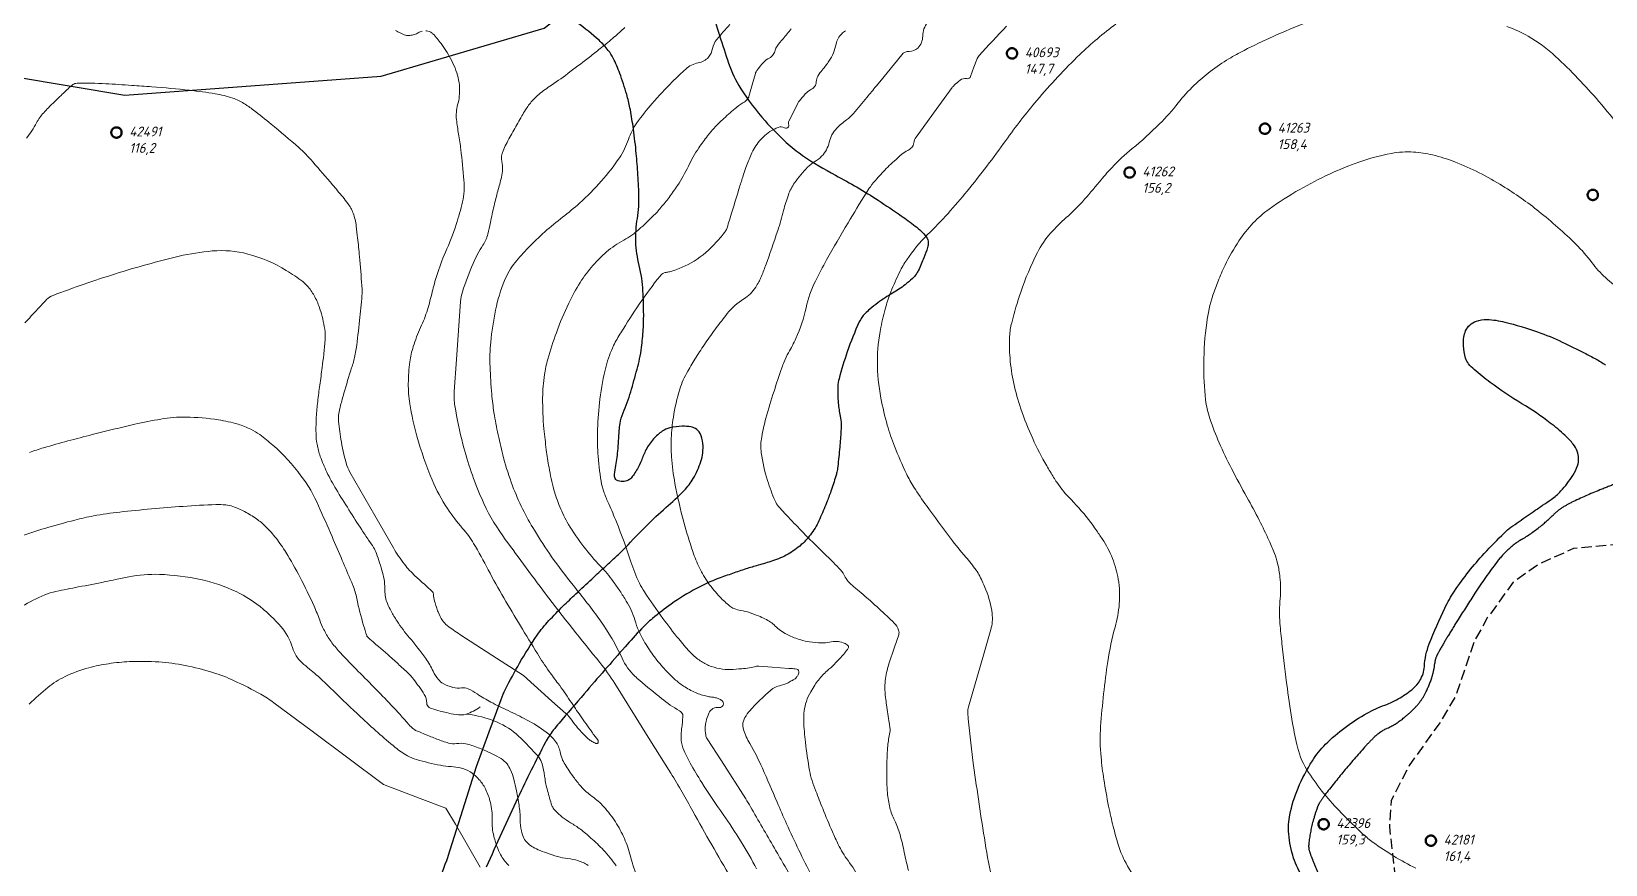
# Model space of a CAD drawing. Header units: millimetres. Extents: x -994 to -400, y 519 to 1360.
# Drawn here: x -782.3 to -554.9, y 934.5 to 1055 of the extents above; entities that cross this region are included whole.
import ezdxf

# ---------------------------------------------------------------- set-up
doc = ezdxf.new("R2010")
doc.units = ezdxf.units.MM
for name, pattern in [('ACAD_ISO02W100', [15, 12, -3]), ('ACAD_ISO04W100', [30, 24, -3, 0, -3]), ('DASHED', [7, 5, -2, 0])]:
    doc.linetypes.add(name, pattern=pattern)
for name, color, linetype in [('Кривульки', 1, 'Continuous'), ('Пунктир', 210, 'ACAD_ISO02W100'), ('Свердловини', 4, 'Continuous')]:
    doc.layers.add(name, color=color, linetype=linetype)
doc.layers.add('Кривульки Товсты', color=70, linetype='Continuous', lineweight=30)
doc.styles.add('GOST-2.304_Type-B_italic', font='GOST Common Italic.ttf')
doc.linetypes.add('164 Фуникулер стр.', pattern='A,0,[18,Russia-GOST_Topo.shx,S=0.05,R=0,X=0,Y=0],-4,[17,Russia-GOST_Topo.shx,S=0.05,R=0,X=0,Y=0],-4,[18,Russia-GOST_Topo.shx,S=0.05,R=0,X=0,Y=0],-4,[17,Russia-GOST_Topo.shx,S=0.05,R=0,X=0,Y=0],-6', length=18)

msp = doc.modelspace()

# ---------------------------------------------------------------- linework, layer by layer
at = {"layer": 'Кривульки', "lineweight": 20}
for points in [[(-696.55, 1055.56, -0.0108), (-698.14, 1054.14, -0.009885), (-699.93, 1052.66, -0.003062), (-701.51, 1051.43, -0.001623), (-704.5, 1049.13, -0.017369), (-707.18, 1047.23, 0.025592), (-708.97, 1045.91, 0.044116), (-709.97, 1044.94, 0.037628), (-710.93, 1043.63, 0.008289), (-711.46, 1042.76, 0.003599), (-712.63, 1040.71, 0.007943), (-713.73, 1038.67, 0.018012), (-714.17, 1037.74, 0.149574), (-714.35, 1036.16, -0.105235), (-714.4, 1033.93, -0.009378), (-714.93, 1031.9, 0.00899), (-715.47, 1029.78, 0.014038), (-715.99, 1027.34, -0.020619), (-716.36, 1025.67, -0.081216), (-717.08, 1024.08, 0.046712), (-718.51, 1021.42, 0.020144), (-720.04, 1017.33, 0.062175), (-720.31, 1015.94), (-720.9, 1007.56), (-721.22, 1002.94, 0.058571), (-721.13, 1000.83, 0.021835), (-719.96, 995.3, 0.039552), (-717.26, 987.43, 0.053365), (-714.21, 982.06, 0.003321), (-711.24, 977.98, 0.003111), (-708.02, 973.67, 0.009524), (-700.19, 963.74, -0.032323), (-698.02, 960.71), (-692.96, 952.58), (-689.93, 947.72, -0.014275), (-686.73, 942.25, 0.008132), (-681.23, 932.57, 0.003124)], [(-677.53, 933.89, 0.019557), (-679.77, 937.83, 0.013691), (-682.37, 941.77, -0.011584), (-685.46, 946.4, -0.012236), (-687.14, 949.2, -0.023667), (-687.9, 950.71, -0.05781), (-688.36, 952.16, -0.067448), (-688.43, 953.47, -0.016432), (-688.36, 954.16, 0.013736), (-688.26, 955, 0.01333), (-688.19, 956.03, 0.079766), (-688.21, 956.2, 0.197684), (-688.66, 956.77, -0.043707), (-691.26, 958.53, -0.003896), (-694.41, 961.13, -0.016713), (-695.12, 961.77, -0.093911), (-696.98, 964.38, 0.048011), (-700.11, 969.77, 0.015395), (-704.06, 974.93, -0.019483), (-707.16, 979.04, -0.015368), (-709.64, 982.86, -0.019932), (-711.34, 985.94, -0.027195), (-712.8, 989.3, -0.023524), (-714.09, 993.33, -0.013178), (-714.89, 996.68, -0.013941), (-715.48, 999.88, -0.017057), (-715.8, 1002.54, -0.011572), (-716.05, 1006.49, -0.033866), (-715.95, 1010.06, -0.025864), (-715.26, 1014.7, -0.047775), (-713.95, 1018.99, -0.072072), (-712.43, 1021.56, -0.022532), (-710.55, 1023.69, -0.019114), (-708.14, 1026, -0.017671), (-705.56, 1028.14, 0.018738), (-703.13, 1030.15, 0.029873), (-699.94, 1033.37, 0.032127), (-697.36, 1036.71, 0.068092), (-696.05, 1039.38, -0.075685), (-694.84, 1041.76, -0.021946), (-692.63, 1044.57, -0.018281), (-689.71, 1047.71, -0.007045), (-688.73, 1048.68, -0.007489), (-687.78, 1049.55, -0.140281), (-685.96, 1050.43, 0.171543), (-684.5, 1051.25, 0.138802), (-683.9, 1052.51, -0.135267), (-683.29, 1053.82, -0.005185), (-682.34, 1054.91, 0.005349), (-681.42, 1055.97, 0.003167)], [(-652.81, 1056.28, 0.176092), (-653.53, 1054.3, -0.199802), (-654.25, 1052.58, -0.207377), (-655.48, 1052.1, 0.235032), (-656.56, 1051.61), (-659.74, 1047.71), (-660.26, 1047.07, -0.002163), (-661.59, 1045.45, -0.001488), (-663.55, 1043.11, -0.063589), (-664.53, 1042.21, 0.04506), (-665.95, 1040.99, 0.139718), (-667.04, 1038.97, -0.1396), (-668.13, 1036.94, -0.062596), (-669.12, 1036.16, 0.059438), (-670.16, 1035.34, 0.043828), (-672.04, 1033.09, 0.065956), (-672.94, 1031.35, 0.026192), (-673.63, 1029.09, -0.020626), (-674.47, 1026.2, -0.005546), (-676.24, 1021.11, -0.016256), (-676.92, 1019.4, -0.019678), (-677.21, 1018.79, -0.014625), (-677.66, 1018.01, -0.1204), (-679.38, 1016.3, 0.090322), (-681.78, 1014.18, 0.007868), (-683.36, 1012.11, 0.00776), (-684.9, 1009.96, 0.010098), (-686.28, 1007.87, 0.01073), (-687.49, 1005.86, 0.055204), (-688.62, 1003.27, 0.03712), (-689.56, 999.18, 0.026713), (-689.86, 996.19, 0.02954), (-689.83, 993.46, 0.028333), (-689.33, 989.61, 0.019246), (-688.05, 984.04, 0.01704), (-686.75, 979.77, 0.029852), (-685.78, 977.42, 0.040617), (-684.51, 975.26, 0.038254), (-682.82, 973.21, 0.029399), (-681.42, 971.91, 0.076642), (-680.79, 971.54, 0.056877), (-679.8, 971.26, -0.045468), (-678.56, 970.95, -0.011797), (-677.28, 970.47, -0.01526), (-676.32, 970.05, -0.083415), (-674.83, 969.01, 0.075686), (-673.2, 967.83, 0.021941), (-672.1, 967.33, 0.026439), (-671.16, 967, 0.035998), (-669.9, 966.73, 0.026275), (-668.15, 966.58, 0.065177), (-667.01, 966.69, -0.071346), (-665.96, 966.78, -0.066203), (-665.01, 966.6, -0.097362), (-664.44, 966.28, -0.049629), (-664.27, 966.09, -0.127622), (-664.23, 966, -0.199534), (-664.28, 965.79, -0.024727), (-665.35, 964.48, -0.031362), (-667.34, 962.53, 0.04775), (-668.6, 961.2, 0.021097), (-669.13, 960.47, 0.017144), (-669.71, 959.52, 0.045875), (-670.34, 958.11, 0.050951), (-670.66, 956.74, 0.041473), (-670.72, 955.27, 0.020126), (-670.48, 952.23, 0.013084), (-669.88, 948.11, 0.036903), (-669.52, 946.68, 0.010427), (-668.97, 945.15, 0.00622), (-667.98, 942.61, 0.005961), (-666.57, 939.26, 0.010812), (-665.73, 937.44, 0.044876), (-664.32, 935.1, -0.038812), (-662.65, 932.42, -0.007958)], [(-641.42, 1055.73, 0.011083), (-645.36, 1051.5, 0.094769), (-645.71, 1050.91), (-646.12, 1049.8), (-646.6, 1048.47, -0.374419), (-647.17, 1048.16, 0.224978), (-648.13, 1047.93, 0.019424), (-648.97, 1047.2, 0.047706), (-649.27, 1046.87), (-651.58, 1043.68), (-654.47, 1039.71, 0.123745), (-654.81, 1038.87, -0.154169), (-655.12, 1038.21, -0.089878), (-655.69, 1037.79, 0.061557), (-656.54, 1037.22, 0.007637), (-657.65, 1036.24, 0.008854), (-658.58, 1035.36, 0.016409), (-660.18, 1033.68, 0.026261), (-661.09, 1032.54, 0.01794), (-661.72, 1031.6, 0.004058), (-664.32, 1027.3, 0.006534), (-667.41, 1021.95, 0.011632), (-669.03, 1018.88, 0.063363), (-670.38, 1015.04, -0.055282), (-671.85, 1010.61, -0.021416), (-672.92, 1008.53, 0.034249), (-673.56, 1007.2, 0.012226), (-673.87, 1006.36, 0.003088), (-675.01, 1002.99, 0.013762), (-676.19, 999.05, 0.020681), (-676.79, 996.39, 0.078326), (-676.85, 994.08, 0.043406), (-675.95, 990.04, 0.024484), (-674.87, 987.13, 0.078855), (-674.35, 986.31, 0.008906), (-673.48, 985.33, 0.003712), (-671.31, 983.06, 0.009764), (-667.41, 979.18, -0.018926), (-665.43, 977.14, -0.064163), (-664.72, 976.1, 0.078862), (-664.11, 975.27, 0.022956), (-663.24, 974.49, -0.009497), (-661.08, 972.64, -0.006007), (-658.68, 970.45, -0.013674), (-657.66, 969.45, -0.099732), (-657.02, 968.44, -0.174202), (-657, 967.74), (-657.59, 965.96), (-658.4, 963.54, 0.023045), (-658.68, 962.57, 0.01994), (-658.9, 961.42, 0.037591), (-658.99, 960.15, 0.03183), (-658.9, 958.66, 0.002293), (-658.76, 957.62, 0.001806), (-658.57, 956.3, 0.008392), (-658.37, 955.03, -0.015178), (-658.26, 954.32, -0.085026), (-658.31, 953.39, 0.039344), (-658.6, 951.41, 0.006803), (-658.67, 949.98, 0.004905), (-658.73, 948, 0.026571), (-658.62, 944.89, 0.03795), (-658.27, 942.74, 0.056334), (-657.6, 940.93, -0.048582), (-656.8, 938.85, -0.018709), (-656.19, 936.26, 0.018582), (-655.57, 933.65, 0.012639)], [(-643.6, 932.77, -0.012295), (-644.62, 938.37, -0.006183), (-646.26, 949.56, -0.01171), (-647.01, 956.46, -0.09231), (-646.93, 957.35), (-644.76, 964.82), (-643.69, 968.49, 0.101091), (-643.5, 970.81, 0.066263), (-644.39, 974.24, 0.019393), (-645.28, 976.22, 0.04128), (-645.81, 977.1, 0.019884), (-647.31, 978.99, -0.013761), (-649.5, 981.7, -0.007372), (-652.99, 986.42, -0.013452), (-654.8, 989.09, -0.031543), (-655.87, 991.02, -0.015842), (-657.62, 995.04, -0.026279), (-658.64, 998.05, -0.020721), (-659.57, 1001.98, -0.047886), (-660.08, 1007.25, -0.050901), (-659.57, 1012.2, -0.017991), (-658.85, 1015.19, -0.024206), (-658.12, 1017.35, -0.022066), (-656.85, 1020.23, -0.034208), (-655.83, 1021.98, -0.047984), (-652.81, 1025.61, 0.026577), (-647.1, 1031.91, 0.015246), (-641.51, 1039.23, -0.019209), (-637.03, 1045.01, -0.026076), (-630.83, 1051.65, -0.034689), (-625.6, 1056.04, -0.006507)], [(-622.47, 932.01, -0.033203), (-624.35, 935.11, -0.047984), (-625.29, 937.44, -0.011306), (-626, 940.04, -0.010223), (-626.66, 942.95, -0.012196), (-627.35, 946.83, -0.014858), (-627.75, 950.04, -0.041), (-627.81, 954.5, -0.019273), (-626.78, 963.9, -0.031595), (-625.72, 968.87, 0.047652), (-625.12, 972.2, 0.031427), (-625.08, 973.98, 0.030952), (-625.27, 975.78, 0.05291), (-626.11, 978.79, 0.051871), (-627.59, 981.62, 0.006404), (-628.5, 982.95, 0.008152), (-629.24, 983.98, 0.033192), (-632.09, 987.29, -0.044546), (-634.16, 989.81, -0.01256), (-634.61, 990.51, -0.005373), (-635.6, 992.18, -0.024932), (-637.63, 996.11, -0.023626), (-639.35, 1000.44, -0.030496), (-640.37, 1004.1, -0.031513), (-640.91, 1007.73, -0.016202), (-641, 1009.44, -0.01906), (-640.97, 1010.89, -0.047086), (-640.67, 1012.87, -0.020385), (-639.36, 1017.3, -0.035697), (-636.96, 1023.01, -0.065025), (-635.04, 1025.83, -0.03025), (-632.78, 1028.07, 0.029238), (-630.45, 1030.37, 0.012791), (-628, 1033.24, -0.017823), (-626.22, 1035.28, -0.033395), (-623.26, 1038.04, 0.025245), (-619.29, 1041.62, 0.030265), (-616.61, 1044.64, -0.035063), (-614.28, 1047.22, -0.028798), (-611.97, 1049.2, -0.026951), (-609.28, 1051.03, -0.018668), (-607.09, 1052.24, -0.009973), (-602.88, 1054.26, -0.018868), (-598.06, 1056.25, -0.017432)], [(-569.11, 1055.71, -0.046404), (-566.02, 1054.28, -0.055036), (-562.07, 1051.37, -0.029807), (-555.81, 1044.85, -0.010397), (-552.62, 1040.95, 0.026713)], [(-783.04, 1039.54, 0.044577), (-781.6, 1041.75, -0.064882), (-780.55, 1043.24, -0.010044), (-779.87, 1043.95, -0.003897), (-778.05, 1045.74, -0.008651), (-776.68, 1047.02, -0.035587), (-776.33, 1047.3, -0.142264), (-775.73, 1047.49, -0.021244), (-771.59, 1047.43, -0.002051), (-767.83, 1047.19, -0.002655), (-764.92, 1046.99, -0.008486), (-759.47, 1046.48, -0.012385), (-755.75, 1045.97, -0.041914), (-753.24, 1045.35, -0.059917), (-751.61, 1044.57, -0.020671), (-750.24, 1043.62, -0.010604), (-747.7, 1041.6, -0.006124), (-743.68, 1038.19, -0.023119), (-742.67, 1037.22, -0.010643), (-741.67, 1036.13, -0.003614), (-738.82, 1032.82, -0.005165), (-737.34, 1031.05, -0.009925), (-736.6, 1030.11, -0.071963), (-735.84, 1028.72, -0.058448), (-735.38, 1026.84, -0.005177), (-735.19, 1025.12, -0.003288), (-734.92, 1022.42, -0.002365), (-734.57, 1018.23, -0.014792), (-734.53, 1017.56, -0.02662), (-734.56, 1016.82, -0.005361), (-734.91, 1013.18, -0.005894), (-735.39, 1009.1, -0.023376), (-735.58, 1008.08, -0.022823), (-736.05, 1006.34, 0.010692), (-737.17, 1002.67, 0.003418), (-737.65, 1000.9, 0.006832), (-737.87, 1000, 0.074262), (-737.96, 998.97, 0.025722), (-737.61, 996.02, 0.02498), (-736.84, 992.57, 0.063456), (-736.31, 991.28), (-732.69, 984.98), (-730.02, 980.33, 0.034391), (-728.42, 977.95, 0.04233), (-726.85, 976.24, 0.001801), (-726.2, 975.65, -0.001425), (-725.39, 974.91, -0.001517), (-724.47, 974.07, -0.011017), (-724.35, 973.95, -0.19604), (-724.21, 973.61, 0.068179), (-724.06, 972.59, 0.009546), (-723.8, 971.75, 0.011557), (-723.56, 971.06, 0.057143), (-722.91, 969.8, 0.081107), (-722.23, 969.08, 0.010516), (-721.38, 968.45, 0.009667), (-720.43, 967.8), (-715.79, 964.79), (-711.24, 961.84), (-707.11, 958.16), (-705.1, 956.38, -0.059916), (-704.22, 955.38, 0.037076), (-702.86, 953.71, 0.007915), (-702.19, 953.02, 0.016935), (-701.86, 952.71, 0.034381), (-701.57, 952.48, 0.021842), (-701.07, 952.19, 0.044915), (-700.75, 952.05, 0.100497), (-700.59, 952.03, 0.133029), (-700.51, 952.06, 0.109679), (-700.44, 952.14, 0.174067), (-700.41, 952.33, 0.106518), (-700.52, 952.62, 0.02751), (-700.9, 953.11, -0.023151), (-701.35, 953.7, -0.001105), (-703, 956.05, -0.002538), (-703.71, 957.08, -0.002887), (-704.5, 958.25, 0.002741), (-705.33, 959.48, 0.014045), (-706.21, 960.69, -0.009542), (-707.51, 962.46, -0.015928), (-709.21, 965.03, -0.005234), (-714.06, 973.08, -0.013623), (-716.32, 977.16, 0.014574), (-718.43, 980.97, 0.047227), (-720.01, 983.14, -0.035223), (-722.2, 986, -0.046189), (-724.41, 990.13, -0.032345), (-726.61, 996.45, -0.026539), (-727.64, 1001.15, -0.04372), (-727.86, 1004.08, -0.030372), (-727.64, 1007.23, -0.042849), (-727.15, 1009.41, -0.033467), (-726.08, 1012.18, 0.0362), (-725.1, 1014.74, 0.015004), (-724.4, 1017.32, -0.016255), (-723.75, 1019.7, -0.030076), (-722.5, 1023.05, 0.024966), (-720.94, 1027.08, 0.0216), (-720.02, 1030.33, 0.047089), (-719.81, 1031.87, 0.030073), (-719.84, 1033.48, 0.010919), (-720.27, 1037.91, 0.012904), (-720.6, 1040.15, -0.013898), (-720.9, 1042.24, -0.098448), (-720.73, 1044.37, 0.08349), (-720.46, 1046.86, 0.084927), (-721.11, 1049.7, 0.060973), (-723.11, 1053.22, 0.028853), (-724.3, 1054.65, 0.110987), (-724.71, 1054.92, 0.07141), (-725.35, 1055.07, 0.090924)], [(-725.86, 1055.02, 0.060541), (-726.42, 1054.79, -0.059231), (-726.99, 1054.55, -0.025055), (-727.65, 1054.4, -0.056016), (-727.95, 1054.38, -0.075641), (-728.25, 1054.43, -0.026246), (-729.03, 1054.77, -0.035744), (-729.69, 1055.14, -0.060805)], [(-672.54, 1055.36, -0.017749), (-673.71, 1053.93, 0.02375), (-674.57, 1052.85, 0.099415), (-674.85, 1052.26, -0.096851), (-675.12, 1051.64, -0.121107), (-675.7, 1051.14, 0.087788), (-676.54, 1050.51, 0.031015), (-677.48, 1049.35, 0.088509), (-677.71, 1048.88), (-678.07, 1047.59), (-678.63, 1045.57, -0.076398), (-678.69, 1045.42, -0.033982), (-678.91, 1045.14, -0.082656), (-679.5, 1044.65, 0.043487), (-680.68, 1043.81, 0.012555), (-682.48, 1042.2, 0.01822), (-683.66, 1041.02, 0.021102), (-684.63, 1039.87, 0.014998), (-685.87, 1038.16, 0.041312), (-687.39, 1035.49, -0.039784), (-688.96, 1032.72, -0.012325), (-690.19, 1030.98, -0.013988), (-691.36, 1029.52, -0.0216), (-692.51, 1028.26, -0.013476), (-694.49, 1026.39, -0.059129), (-696.73, 1024.82, 0.053286), (-699.22, 1023.1, 0.03817), (-701.2, 1021.13, 0.034904), (-703.03, 1018.68, 0.031844), (-704.68, 1015.7, 0.023436), (-706.47, 1011.43, 0.01839), (-707.71, 1007.58, 0.032663), (-708.19, 1005.36, 0.034004), (-708.45, 1002, 0.025569), (-708.26, 997.52, 0.009433), (-707.92, 994.49, 0.011204), (-707.53, 991.95, 0.022845), (-706.81, 988.73, 0.02889), (-705.98, 986.26, 0.039684), (-704.71, 983.71, 0.028822), (-702.5, 980.47, 0.0269), (-700.11, 977.69, -0.033681), (-698.24, 975.45, -0.010215), (-697.29, 974.09, -0.009711), (-696.36, 972.63, -0.064349), (-695.13, 969.89, 0.058647), (-693.82, 966.86, 0.02593), (-692.51, 964.86, 0.024173), (-690.91, 962.87, 0.027344), (-689.39, 961.34, 0.036049), (-688.1, 960.34, 0.044189), (-686.36, 959.38, 0.050362), (-684.71, 958.85, 0.029985), (-684.06, 958.75, -0.032778), (-683.47, 958.65, -0.050477), (-682.99, 958.49, -0.05065), (-682.55, 958.24, -0.781291), (-682.95, 957.24, 0.340762), (-684.43, 956.4, 0.031255), (-684.84, 955.2, 0.05822), (-684.95, 954.53, 0.04516), (-684.88, 953.23, 0.107744), (-684.69, 952.72), (-682.62, 949.5), (-679.1, 944.01, -0.01353), (-678.41, 942.89, 0.002577), (-674.96, 936.9, 0.000138), (-673.68, 934.69, -0.000088), (-671.65, 931.22, -0.005827)], [(-664.68, 1055.08, 0.052673), (-665.22, 1054.66, 0.147858), (-666.04, 1053.16, -0.093821), (-667.07, 1050.7, -0.033954), (-668.05, 1049.41, 0.051615), (-668.66, 1048.54, 0.118322), (-668.9, 1047.7, -0.150402), (-669.14, 1047.04, -0.118767), (-669.75, 1046.53, 0.097199), (-670.51, 1045.94, 0.014182), (-671.34, 1044.95, 0.048468), (-671.55, 1044.63), (-672.12, 1043.51), (-672.88, 1042.02, 0.214264), (-672.9, 1041.58, -0.233701), (-672.94, 1041.17, -0.422307), (-673.52, 1041.04, 0.249164), (-674.42, 1041.11, 0.014503), (-674.97, 1040.86, 0.021397), (-675.33, 1040.67, 0.038369), (-676.36, 1039.92, 0.046134), (-677.1, 1039.17, 0.035235), (-677.78, 1038.22, 0.03514), (-678.32, 1037.18, 0.010198), (-679.07, 1035.33, 0.016326), (-679.47, 1034.15, 0.000439), (-680, 1032.46, 0.000215), (-681.05, 1029.01, 0.001105), (-681.45, 1027.72, -0.001261), (-681.79, 1026.59, -0.086396), (-682.03, 1026.11, -0.022095), (-683.35, 1024.5, -0.069375), (-686.56, 1021.79, -0.075045), (-690.11, 1020.24, -0.038311), (-690.62, 1020.14, 0.074372), (-690.89, 1020.07, 0.123997), (-691.49, 1019.61, 0.018309), (-694.48, 1015.54, 0.010447), (-697.15, 1011.42, 0.02416), (-698.19, 1009.57, 0.051805), (-699.28, 1006.61, 0.033516), (-700.18, 1001.82, 0.020582), (-700.51, 997.49, 0.025775), (-700.46, 994.02, 0.021735), (-700, 989.94, 0.052279), (-699.56, 988.28, 0.014885), (-698.89, 986.66, -0.009336), (-697.79, 984.08, -0.020045), (-695.7, 978.29, 0.037218), (-694.47, 975.22, 0.033417), (-693.75, 973.95, 0.01045), (-691.07, 970.11, 0.012185), (-688.79, 967.14, 0.018774), (-687.19, 965.3, 0.047984), (-685.84, 964.11, 0.054945), (-684.47, 963.33, 0.054652), (-682.87, 962.85, 0.05781), (-681.3, 962.73, 0.011085), (-679.68, 962.84, 0.016285), (-678.59, 962.97, 0.031619), (-677.56, 963.2, -0.089692), (-677.19, 963.23), (-675.26, 963.08), (-672.87, 962.89, -0.000308), (-672.16, 962.84, -0.0005), (-671.72, 962.8, -0.327769), (-671.46, 962.57, -0.176472), (-671.53, 961.96, -0.050387), (-671.76, 961.61, -0.068791), (-671.98, 961.4, -0.02299), (-672.36, 961.16, -0.014228), (-672.99, 960.82, -0.064147), (-674.23, 960.38, 0.089778), (-675.1, 960.02, 0.036296), (-675.45, 959.76, 0.008694), (-676.79, 958.55, 0.020055), (-678.27, 957.05, 0.033137), (-679.06, 956.05, 0.106715), (-679.5, 955, 0.128135), (-679.43, 954.05, 0.049539), (-678.51, 952.03, -0.027487), (-676.7, 948.47, -0.003719), (-674.58, 943.57, 0.005753), (-673.19, 940.41, 0.012192), (-669.57, 932.88, 0.029181)], [(-582.26, 934, -0.041243), (-588.43, 937.73, -0.029662), (-589.9, 938.94, -0.012884), (-593.04, 941.99, -0.046716), (-597.76, 947.82, -0.088282), (-599.36, 951.48, -0.015998), (-600.07, 954.93, -0.011059), (-600.83, 959.98, -0.0034), (-601.61, 966.48, -0.007617), (-601.9, 969.39, -0.045098), (-601.87, 973.01, 0.052988), (-601.9, 976.09, 0.027493), (-602.24, 978.09, 0.037178), (-602.68, 979.52, 0.014923), (-603.46, 981.35, 0.009038), (-604.9, 984.32, 0.010614), (-606.67, 987.64, -0.008495), (-608.91, 991.79, -0.017259), (-610.68, 995.52, -0.018989), (-612.03, 999.01, -0.055704), (-612.64, 1001.73, -0.029554), (-612.91, 1006.97, -0.031068), (-612.49, 1012.86, -0.045197), (-611.59, 1016.83, -0.017711), (-610.84, 1018.9, -0.015673), (-609.84, 1021.17, -0.034935), (-607.82, 1024.72, -0.043423), (-605.77, 1027.29, -0.046558), (-603.48, 1029.29, -0.026706), (-599.03, 1032.15, -0.021261), (-594.76, 1034.35, -0.022168), (-590.5, 1036.09, -0.040467), (-585.8, 1037.36, -0.061454), (-582.59, 1037.55, -0.04302), (-579.85, 1037.13, -0.035171), (-576.62, 1036.11, -0.022384), (-573.11, 1034.55, -0.022126), (-569.72, 1032.65, -0.029775), (-564.48, 1028.96, -0.02658), (-559.1, 1024.19, -0.037593), (-556.83, 1021.58, 0.044391), (-554.87, 1019.39, 0.047929), (-552.44, 1017.52, 0.07734)], [(-694.67, 932.43, -0.032297), (-695.75, 935.72, 0.041025), (-696.64, 938.29, 0.039523), (-697.94, 940.69, 0.039411), (-699.6, 942.87, 0.054853), (-701.29, 944.38, -0.057027), (-702.92, 945.84, -0.023075), (-703.99, 947.18, -0.018258), (-705.21, 948.98, -0.093659), (-705.92, 950.82, 0.114435), (-706.58, 952.31, 0.071743), (-707.93, 953.67, 0.040623), (-710.78, 955.47, 0.01312), (-713.44, 956.78, -0.014075), (-715.92, 958, -0.028296), (-717.91, 959.2, 0.043551), (-719.23, 959.94, 0.145936), (-720.16, 960.06, -0.106819), (-721.42, 960.14, -0.057926), (-722.81, 960.7, -0.094241), (-723.52, 961.29, -0.063091), (-724.28, 962.49, 0.043063), (-725.33, 964.3, 0.023152), (-727.68, 967.32, -0.029358), (-729.49, 969.73, -0.021455), (-730.36, 971.16, -0.029282), (-730.89, 972.27, -0.099326), (-731.24, 974.13, 0.07096), (-731.59, 976.75, 0.017862), (-732.47, 979.52, 0.055067), (-732.88, 980.37, 0.011395), (-733.6, 981.45, -0.008271), (-734.6, 982.93, -0.003617), (-736.44, 985.81, -0.003524), (-738.29, 988.79, -0.02482), (-739.63, 991.26, -0.028201), (-740.58, 993.55, -0.037867), (-741.05, 995.29, -0.042661), (-741.2, 996.89, -0.017003), (-741.16, 999.22, -0.017471), (-740.96, 1001.49, -0.003414), (-740.65, 1003.84, 0.003131), (-740.31, 1006.4, 0.00411), (-740.09, 1008.26, 0.003778), (-739.88, 1010.29, 0.064058), (-739.94, 1011.95, 0.035737), (-740.63, 1014.85, 0.045028), (-741.36, 1016.59, 0.04829), (-742.33, 1018.06, 0.062602), (-743.11, 1018.81, 0.023467), (-745.49, 1020.43, 0.07297), (-751.05, 1022.8, 0.085632), (-756.19, 1023.24, 0.036838), (-760.99, 1022.48, 0.018737), (-770.2, 1019.94, 0.012977), (-779.2, 1016.82, 0.113448), (-780.13, 1016.21, 0.002413), (-781.4, 1014.86, -0.001629), (-783.29, 1012.84, -0.0003)], [(-782.61, 994.09, -0.023784), (-780.56, 994.79, -0.007081), (-773.54, 996.7, -0.00753), (-767.4, 998.18, -0.012394), (-763.64, 998.93, -0.046314), (-759.98, 999.22, -0.036203), (-755.31, 998.82, -0.030766), (-752.47, 998.19, -0.045494), (-750.63, 997.47, -0.040853), (-749.34, 996.69, -0.025254), (-747.44, 995.17, -0.049502), (-743.37, 990.75, -0.058712), (-740.82, 986.37, -0.000828), (-738.89, 981.94, -0.001059), (-737.4, 978.47, -0.000283), (-736.09, 975.41, -0.00177), (-735.89, 974.92, -0.050106), (-735.3, 972.99, 0.02493), (-734.32, 969.07, 0.007879), (-733.86, 967.63, 0.097356), (-733.8, 967.52, 0.039436), (-733.22, 966.95, -0.008906), (-730.5, 964.58, -0.000386), (-728.97, 963.2, -0.000785), (-728.22, 962.52, -0.041144), (-727.13, 961.35, -0.023985), (-725.55, 959.13, -0.151812), (-725.2, 957.88, 0.2834), (-724.83, 957.24, 0.043991), (-724.49, 957.09, 0.012759), (-723.27, 956.72, 0.012041), (-722.36, 956.49, 0.00779), (-720.96, 956.2, 0.126981), (-719.5, 956.29, 0.081786), (-717.5, 957.32)], [(-701.89, 934.4, 0.077576), (-703.35, 935.09, 0.043325), (-704.82, 935.38, -0.04377), (-706.28, 935.68, -0.012547), (-707.89, 936.2, -0.016436), (-709.1, 936.67, -0.039006), (-710.03, 937.16, -0.051164), (-710.66, 937.65, -0.088097), (-711.16, 938.32, -0.065585), (-711.52, 939.39, -0.045567), (-711.69, 941.04, 0.03664), (-711.86, 943.11, 0.010362), (-712.24, 945.19, 0.012659), (-712.62, 946.87, 0.042618), (-713.08, 948.2, 0.059118), (-713.6, 949.07, 0.092407), (-714.46, 949.84, 0.038972), (-716.89, 951.07, 0.01431), (-718.7, 951.75, 0.031933), (-719.54, 951.98, 0.092075), (-720.92, 952.01, -0.11338), (-722.04, 952.09, -0.014795), (-722.87, 952.36, -0.006959), (-724.6, 953.01, -0.00904), (-726.8, 953.93, -0.066829), (-727.07, 954.1, -0.044364), (-727.79, 954.79, 0.011685), (-730.33, 957.58, 0.006979), (-735.41, 962.78, -0.013594), (-737.99, 965.49, -0.032935), (-739.17, 966.98, -0.034383), (-740.1, 968.55, -0.029423), (-740.66, 969.85, 0.018722), (-741.49, 971.9, 0.015163), (-743.5, 976.04, 0.016701), (-745.56, 979.67, 0.028327), (-746.98, 981.72, 0.032113), (-748.44, 983.36, 0.039974), (-749.8, 984.51, 0.03517), (-751.53, 985.56, 0.034506), (-753.22, 986.29, 0.05988), (-754.25, 986.53, 0.033739), (-755.66, 986.58, 0.010045), (-760.39, 986.32, 0.008354), (-769.57, 985.5, 0.020169), (-773.35, 984.94, 0.01575), (-776.05, 984.34, 0.009733), (-780.37, 983.14, 0.016161), (-783.83, 981.99, 0.033815)], [(-783.7, 971.88, -0.024104), (-780.41, 973.51, -0.052357), (-778.79, 974.02, -0.003317), (-775.55, 974.66, 0.00276), (-771.64, 975.43, 0.001165), (-770.17, 975.73, -0.000888), (-768.24, 976.12, -0.059633), (-763.84, 976.48, -0.043689), (-757.87, 975.73, -0.057676), (-752.75, 973.99, -0.066713), (-748.83, 971.45, -0.015863), (-747.24, 969.99, -0.024217), (-746.27, 968.95, -0.101326), (-744.6, 965.89, 0.136688), (-743.2, 963.69, 0.016441), (-742.14, 962.8, -0.017963), (-741.17, 961.98, -0.010014), (-738.74, 959.7, 0.006033), (-734.75, 955.87, 0.014553), (-729.75, 951.46, 0.04572), (-727.99, 950.25, 0.058151), (-726.68, 949.7, 0.023326), (-723.23, 948.88, 0.0325), (-721.65, 948.69, -0.039652), (-720.36, 948.52, -0.090857), (-718.9, 947.91, -0.076761), (-717.5, 946.66, -0.060437), (-716.64, 945.31, -0.050485), (-716, 943.52, -0.072579), (-715.75, 941.03, 0.074116), (-715.5, 938.6, 0.02867), (-714.94, 936.85, 0.042002), (-714.4, 935.72, 0.065641), (-713.35, 934.38, 0.130437)], [(-717.46, 934.14), (-721.06, 940.36), (-722.42, 942.69), (-726.14, 944.09), (-731.45, 946.09), (-741.76, 953.79), (-747.3, 957.93, 0.033768), (-749.16, 959.14, 0.017275), (-753.02, 961.1, 0.033906), (-756.11, 962.3, 0.027102), (-760.13, 963.32, 0.031248), (-763.92, 963.82, 0.02824), (-768.14, 963.87, 0.026584), (-771.18, 963.57, 0.02782), (-774.04, 962.98, 0.046494), (-777.47, 961.71, 0.057672), (-779.96, 960.13, 0.026151), (-782.63, 957.74, 0.026411)], [(-697.82, 934.33, 0.045741), (-699.65, 936.61, 0.017333), (-701.47, 938.36, 0.02198), (-703, 939.63, 0.028626), (-704.42, 940.58, -0.033408), (-705.63, 941.4, -0.035678), (-706.59, 942.27, -0.066758), (-707, 942.82, -0.049052), (-707.2, 943.31, -0.011369), (-707.82, 945.48, -0.034173), (-708.17, 947.33, 0.036005), (-708.51, 949.08, 0.11125), (-709.01, 950.03, 0.027853), (-711.94, 953.11, 0.08909), (-715.04, 955.12, 0.071233), (-719.5, 956.29)]]:
    msp.add_lwpolyline(points, format="xyb", dxfattribs=at)
at = {"layer": 'Кривульки Товсты', "linetype": '164 Фуникулер стр.', "ltscale": 0.1}
msp.add_lwpolyline([(-965.34, 1120.2), (-943.4, 1112.57), (-912.87, 1102.32), (-886.17, 1092.24), (-860.73, 1082.1), (-837.58, 1071.92), (-810.88, 1058.09), (-792.71, 1049.79), (-768.82, 1045.75), (-731.8, 1048.5), (-708.23, 1055.48), (-693.2, 1067), (-676.45, 1080.77), (-660.51, 1104.57), (-651.16, 1127.45), (-640.28, 1151.38), (-634.05, 1165.68), (-620.58, 1184.83), (-608.99, 1194.13), (-600.75, 1200.37)], dxfattribs=at)
at = {"layer": 'Кривульки Товсты', "linetype": 'ACAD_ISO04W100', "lineweight": 30, "ltscale": 0.3}
for points in [[(-800.79, 1085.91, 0.000006), (-803.93, 1081.51, 0.000031)], [(-596.4, 933.35, -0.00527), (-597.19, 935.22, -0.009905), (-597.58, 936.24, -0.112573), (-597.74, 937.51, -0.04278), (-597.12, 940.8, -0.017344), (-596.5, 942.78, -0.049114), (-596.19, 943.45, -0.03011), (-595.42, 944.57, -0.009196), (-592.65, 948.03, -0.008617), (-589.66, 951.5, -0.01992), (-588.28, 952.93, -0.080935), (-586.39, 954.23, 0.063763), (-583.93, 955.79, 0.022991), (-582.47, 957.12, 0.035838), (-581.64, 958.09, 0.050294), (-580.76, 959.54, 0.034525), (-579.87, 961.84, 0.057853), (-579.53, 963.66, -0.097922), (-579.24, 964.72, -0.013837), (-578.73, 965.68, -0.006742), (-577.6, 967.6, -0.004523), (-576.15, 969.95, -0.002771), (-573.73, 973.75, -0.019919), (-570.55, 978.27, -0.043383), (-568.84, 980.15, -0.051472), (-567.01, 981.51, 0.035026), (-564.27, 983.42, 0.024062), (-562.44, 985.05, -0.04139), (-561.34, 985.96, -0.040475), (-559.73, 986.9, -0.016967), (-555.67, 988.69, -0.004914), (-553.23, 989.64, -0.009477)]]:
    msp.add_lwpolyline(points, format="xyb", dxfattribs=at)
at = {"layer": 'Кривульки Товсты', "lineweight": 30, "ltscale": 0.3}
for points in [[(-685.19, 1061.84, 0.002931), (-682.89, 1054.4, 0.005423), (-681.57, 1050.4, 0.059065), (-679.81, 1046.71, 0.041338), (-676.3, 1042.05, 0.024672), (-673.25, 1038.95, 0.035493), (-670.89, 1037.07, 0.028726), (-666.13, 1034.19, -0.022359), (-659.96, 1030.57, -0.007445), (-656.63, 1028.33, -0.011853), (-654.6, 1026.85, -0.065408), (-653.01, 1025.27, -0.171043), (-652.73, 1024.43, -0.06341), (-652.83, 1023.76, -0.027089), (-653.34, 1022.27, -0.01438), (-654.17, 1020.39, -0.049022), (-654.48, 1019.87, -0.04333), (-655.02, 1019.25, -0.025999), (-656.07, 1018.35, -0.034053), (-657.88, 1017.14, 0.029008), (-660.02, 1015.74, 0.016327), (-661.16, 1014.84, 0.023981), (-661.88, 1014.17, 0.085068), (-662.69, 1012.98, 0.026128), (-664.43, 1008.65, 0.015212), (-665.62, 1004.76, 0.056293), (-665.79, 1003.67, 0.017115), (-665.8, 1002.56, 0.014548), (-665.73, 1001.25, 0.032136), (-665.45, 999.36, -0.051578), (-665.32, 998.18, -0.016663), (-665.34, 997.27, -0.006253), (-665.52, 994.87, -0.006945), (-665.8, 992.07, -0.023456), (-665.93, 991.24, -0.02529), (-666.08, 990.68, -0.006393), (-666.8, 988.5, -0.01169), (-667.42, 986.84, -0.008201), (-668.4, 984.51, -0.051641), (-669.58, 982.44, -0.055188), (-671.07, 980.78, -0.053988), (-672.98, 979.4, -0.051566), (-675.23, 978.42, -0.009983), (-677.31, 977.8, 0.011796), (-679.07, 977.27, 0.004892), (-681, 976.62, 0.004544), (-683.07, 975.88, 0.035963), (-686.22, 974.45, 0.029061), (-689.86, 972.19, 0.019975), (-692.58, 970.11, 0.031232), (-694.17, 968.61, 0.007252), (-696.53, 966.01, 0.002833), (-702.45, 959.23, 0.002241), (-706.08, 954.98, 0.009498), (-706.91, 953.96, 0.045958), (-708.05, 952.2, 0.010688), (-712.04, 944.15, 0.004532), (-716.61, 934.16, 0.016002)], [(-723.73, 931.24, 0.000173), (-722.11, 935.67, 0.011865), (-722.09, 935.74), (-719.99, 942.44), (-718.03, 948.69), (-716.18, 953.72), (-714.45, 958.4, -0.029588), (-713.81, 959.88, -0.011141), (-711.79, 963.64, -0.021955), (-709.25, 967.69, -0.038757), (-707.55, 969.79, -0.007216), (-705.51, 971.88, -0.008215), (-703.66, 973.66, -0.0002), (-701.36, 975.81, -0.000571), (-700.55, 976.56, -0.00185), (-698.92, 978.06, 0.002128), (-697.5, 979.37, 0.015829), (-696.48, 980.38, -0.005235), (-693.46, 983.49, -0.019427), (-690.64, 986.13, 0.020578), (-687.98, 988.63, 0.063136), (-686.69, 990.34, 0.050193), (-685.59, 992.79, 0.051884), (-685.31, 994.06, 0.05003), (-685.29, 995.41, 0.093789), (-685.69, 996.86, 0.147699), (-686.35, 997.56, 0.08786), (-687.04, 997.81, 0.051265), (-688.28, 997.9, 0.054737), (-690.06, 997.66, 0.081577), (-691.17, 997.17, 0.06961), (-692.41, 996.09, 0.058525), (-693.52, 994.48, 0.035432), (-694.18, 992.97, -0.043165), (-694.75, 991.74, -0.023117), (-695.24, 990.96, -0.030506), (-695.67, 990.41, -0.110172), (-696.12, 990.08, -0.08029), (-696.86, 989.9, -0.158725), (-697.77, 990.12, -0.262083), (-698.06, 990.64, -0.047698), (-697.94, 991.91, 0.025306), (-697.59, 994.3, 0.010042), (-697.38, 997.29, -0.030503), (-697.27, 998.28, -0.056544), (-696.81, 999.83, 0.028298), (-695.72, 1002.87, 0.005722), (-694.8, 1006.15, 0.012634), (-694.43, 1007.65, 0.023073), (-694.16, 1009.29, 0.014386), (-693.91, 1011.93, 0.017522), (-693.85, 1014.04, 0.010901), (-693.95, 1017.45, 0.048008), (-694.5, 1021.16, -0.052137), (-694.98, 1024.58, -0.04913), (-694.76, 1027.96, 0.049032), (-694.54, 1031.35, 0.008191), (-694.7, 1034.62, 0.008572), (-694.96, 1037.75, 0.009634), (-695.39, 1041.31, 0.012878), (-695.84, 1043.96, 0.024666), (-696.3, 1045.88, 0.015199), (-697.31, 1048.92, 0.027241), (-698.25, 1051.11, 0.048639), (-698.96, 1052.25, 0.046867), (-700.3, 1053.7, 0.022896), (-703.44, 1056.26, 0.006167)], [(-598.55, 932.66, -0.066311), (-599.92, 935.47, -0.058189), (-600.63, 938.95, -0.072314), (-600.47, 941.71, -0.04957), (-599.28, 945.57, -0.03968), (-597.22, 949.53, -0.058105), (-595.31, 951.92, -0.034237), (-592.49, 954.36, -0.033803), (-589.31, 956.41, -0.039222), (-586.76, 957.58, 0.044651), (-584.53, 958.64, 0.046833), (-582.63, 960, 0.075168), (-581.68, 961.12, 0.124355), (-581.03, 963.16, -0.078595), (-580.32, 966.44, -0.018242), (-578.07, 971.62, -0.036639), (-576.68, 974.06, -0.019222), (-574.61, 976.89, -0.019571), (-572.37, 979.5, -0.011478), (-569.47, 982.49, -0.038889), (-568.53, 983.29, -0.003115), (-567.33, 984.14, -0.001632), (-565.01, 985.75, -0.002784), (-563.95, 986.47, 0.002393), (-562.71, 987.31, 0.058856), (-561.29, 988.56, 0.039911), (-559.59, 990.77, 0.060914), (-558.9, 992.19, 0.090169), (-558.74, 993.25, 0.083986), (-558.94, 994.28, 0.076382), (-559.51, 995.29, 0.038094), (-560.71, 996.59, 0.024422), (-562.83, 998.37, 0.027818), (-566.93, 1001.16, -0.025114), (-571.5, 1004.23, -0.016755), (-573.83, 1006.09, -0.043534), (-574.63, 1006.91, -0.104093), (-575.07, 1007.75, -0.053825), (-575.37, 1009.54, -0.049554), (-575.32, 1010.78, -0.064835), (-575.07, 1011.7, -0.110031), (-574.47, 1012.53, -0.100593), (-573.51, 1013.1, -0.091547), (-571.98, 1013.33, -0.054443), (-569.4, 1012.96, -0.021476), (-564.68, 1011.54, -0.027348), (-561.1, 1010.07, -0.004969), (-557.93, 1008.51, -0.009386), (-556.27, 1007.64, -0.027297), (-554.84, 1006.75, 0.031121)]]:
    msp.add_lwpolyline(points, format="xyb", dxfattribs=at)
at = {"layer": 'Пунктир', "linetype": 'DASHED', "lineweight": 30, "ltscale": 0.3, "flags": 128}
msp.add_lwpolyline([(-410.48, 1124.64), (-423.42, 1131.78), (-429.53, 1136.27), (-434.61, 1138.72), (-441.43, 1142.44), (-447.48, 1145.4), (-453.56, 1146.52), (-462.18, 1146), (-467.78, 1143.18), (-472.15, 1136.94), (-476.6, 1131), (-480.39, 1125.16), (-482.32, 1120.6), (-483.61, 1114.27), (-482.84, 1107.33), (-480.26, 1102.32), (-478.14, 1096.94), (-476.53, 1091.93), (-475.24, 1087.36), (-474.86, 1084.02), (-475.89, 1080.61), (-478.63, 1076.86), (-481.38, 1074.16), (-483.24, 1072.94), (-487.72, 1071.97), (-492.4, 1072.29), (-496.91, 1072.41), (-502.6, 1072.05), (-505.92, 1070.92), (-508.38, 1068.46), (-510.89, 1066.02), (-512.54, 1061.59), (-512.26, 1055.87), (-510.73, 1048.68), (-508.47, 1042.2), (-505.08, 1035.04), (-501.41, 1032.59), (-498.83, 1031.86), (-495.48, 1032.02), (-492.7, 1033.23), (-490.72, 1036.41), (-489.79, 1042.13), (-489.75, 1046.82), (-489.23, 1049.76), (-488.18, 1052.74), (-486.04, 1054.52), (-482.33, 1055.4), (-479.22, 1055.28), (-473.28, 1052.91), (-470.38, 1050.21), (-466.83, 1046.1), (-463.12, 1041.1), (-460.45, 1035.5), (-457.99, 1027.42), (-454.92, 1017.05), (-453.64, 1007.06), (-452.48, 1001.84), (-453.19, 995.98), (-456.87, 989.88), (-463.39, 987.24), (-468.74, 985.11), (-487.06, 983.83), (-499.12, 982.54), (-517.74, 981.25), (-529.74, 980.03), (-542.89, 979.83), (-553.17, 980.82), (-559.47, 980.21), (-564.49, 977.95), (-568.18, 975.35), (-571.94, 970.18), (-573.76, 966.93), (-576.51, 958.94), (-578.57, 955.36), (-583.22, 948.86), (-585.85, 943.75), (-586.09, 940), (-585.33, 933.32), (-583.95, 928.82), (-582.57, 924.62), (-581, 919.07), (-579.78, 914.29), (-579.74, 907.46), (-580.15, 903.02), (-580.87, 897.37), (-581.93, 893.55), (-583.68, 891.4), (-585.87, 890.18), (-591.16, 888.96), (-594.25, 888.67), (-600.71, 888.92), (-604.55, 889.7), (-607.59, 891.8), (-609.68, 893.45), (-611.24, 894.24), (-614.08, 894.68), (-616.96, 894.83), (-619.82, 894.09), (-622.97, 892.23), (-623.71, 889.55), (-625.55, 885.79), (-629.29, 877.79), (-632.48, 867.95), (-632.89, 861.04), (-632.61, 859.07), (-631.81, 850.05), (-630.83, 843.8), (-630.09, 841.47), (-627.11, 833), (-624.2, 826.36), (-622.75, 822.18), (-622.18, 818.08), (-620.99, 812.18), (-620.86, 808.65), (-621.65, 805.12)], dxfattribs=at)
at = {"layer": 'Свердловини', "linetype": 'DASHED', "lineweight": 50}
for centre in [(-640.62, 1051.81), (-770.04, 1040.37), (-604.07, 1040.92), (-623.63, 1034.59), (-556.69, 1031.35), (-595.59, 940.36), (-580.09, 937.98)]:
    msp.add_circle(centre, 0.749, dxfattribs=at)

# ---------------------------------------------------------------- texts
at = {"layer": 'Свердловини', "linetype": 'DASHED', "char_height": 1.425, "attachment_point": 1, "style": 'GOST-2.304_Type-B_italic'}
for s, insert in [('{\\fGOST Common|b0|i1|c204|p34;40693\\P147,7}', (-638.77, 1052.68)), ('{\\fGOST Common|b0|i1|c204|p34;42491\\P116,2}', (-768.19, 1041.23)), ('{\\fGOST Common|b0|i1|c204|p34;41263\\P158,4}', (-602.23, 1041.78)), ('{\\fGOST Common|b0|i1|c204|p34;41262\\P156,2}', (-621.78, 1035.46)), ('{\\fGOST Common|b0|i1|c204|p34;42396\\P159,3}', (-593.75, 941.23)), ('{\\fGOST Common|b0|i1|c204|p34;42181\\P161,4}', (-578.24, 938.84))]:
    msp.add_mtext_dynamic_manual_height_columns(s, width=5.3259, gutter_width=12.5, heights=[0], dxfattribs=dict(at, insert=insert))

doc.saveas('drawing.dxf')
